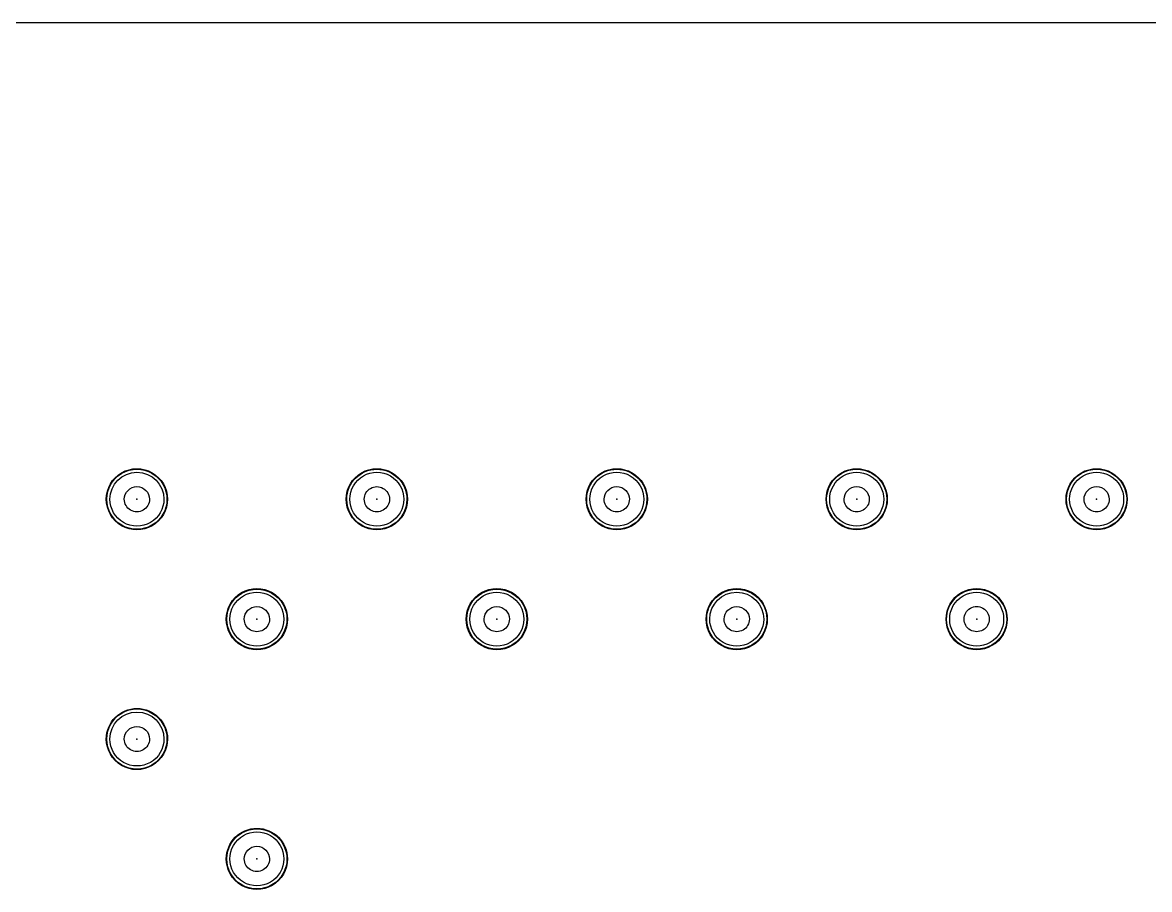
# Model space of a CAD drawing. Header units: millimetres. Extents: x 24815 to 37444, y -10619 to 6020.
# Drawn here: x 28012.44 to 28024.37, y 5900.27 to 5909.45 of the extents above; entities that cross this region are included whole.
import ezdxf

# ---------------------------------------------------------------- set-up
doc = ezdxf.new("R2010")
doc.units = ezdxf.units.MM

# ---------------------------------------------------------------- blocks, each defined once
blk = doc.blocks.new('A$C3CC6408C')
at = {"color": 2}
blk.add_line((-241.974, 0), (0, 0), dxfattribs=at)
at = {"color": 2, "extrusion": (0, 0, -1)}
for centre, major_axis, start_param, end_param in [((-161.364, -5.05), (-0.229, 0.229), 5.497787, 8.63938), ((-161.364, -5.05), (-0.229, 0.229), 5.497787, 8.63938), ((-161.364, -5.05), (-0.225, 0.225), 5.497787, 8.63938), ((-161.364, -5.05), (-0.225, 0.225), 5.497787, 8.63938), ((-161.364, -5.05), (0.202, 0.202), 3.926991, 7.068583), ((-161.364, -5.05), (0.202, 0.202), 3.926991, 7.068583), ((-161.364, -5.05), (0.202, 0.202), 3.926991, 7.068583), ((-161.364, -5.05), (0.202, 0.202), 3.926991, 7.068583), ((-161.364, -5.05), (0.202, 0.202), 3.926991, 7.068583), ((-161.364, -5.05), (0.202, 0.202), 3.926991, 7.068583), ((-161.364, -5.05), (0.202, 0.202), 3.926991, 7.068583), ((-161.364, -5.05), (0.202, 0.202), 3.926991, 7.068583), ((-161.364, -5.05), (0.202, 0.202), 3.926991, 7.068583), ((-161.364, -5.05), (0.202, 0.202), 3.926991, 7.068583), ((-161.364, -5.05), (0.202, 0.202), 3.926991, 7.068583), ((-158.824, -5.05), (-0.229, 0.229), 5.497787, 8.63938), ((-158.824, -5.05), (-0.229, 0.229), 5.497787, 8.63938), ((-158.824, -5.05), (0.225, 0.225), 3.926991, 7.068583), ((-158.824, -5.05), (0.225, 0.225), 3.926991, 7.068583), ((-158.824, -5.05), (-0.202, 0.202), 5.497787, 8.63938), ((-158.824, -5.05), (-0.202, 0.202), 5.497787, 8.63938), ((-158.824, -5.05), (-0.202, 0.202), 5.497787, 8.63938), ((-158.824, -5.05), (-0.202, 0.202), 5.497787, 8.63938), ((-158.824, -5.05), (-0.202, 0.202), 5.497787, 8.63938), ((-158.824, -5.05), (-0.202, 0.202), 5.497787, 8.63938), ((-158.824, -5.05), (-0.202, 0.202), 5.497787, 8.63938), ((-158.824, -5.05), (-0.202, 0.202), 5.497787, 8.63938), ((-158.824, -5.05), (-0.202, 0.202), 5.497787, 8.63938), ((-158.824, -5.05), (-0.202, 0.202), 5.497787, 8.63938), ((-158.824, -5.05), (-0.202, 0.202), 5.497787, 8.63938), ((-156.284, -5.05), (-0.229, 0.229), 5.497787, 8.63938), ((-156.284, -5.05), (-0.229, 0.229), 5.497787, 8.63938), ((-156.284, -5.05), (0.225, 0.225), 3.926991, 7.068583), ((-156.284, -5.05), (0.225, 0.225), 3.926991, 7.068583), ((-156.284, -5.05), (-0.202, 0.202), 5.497787, 8.63938), ((-156.284, -5.05), (-0.202, 0.202), 5.497787, 8.63938), ((-156.284, -5.05), (-0.202, 0.202), 5.497787, 8.63938), ((-156.284, -5.05), (-0.202, 0.202), 5.497787, 8.63938), ((-156.284, -5.05), (-0.202, 0.202), 5.497787, 8.63938), ((-156.284, -5.05), (-0.202, 0.202), 5.497787, 8.63938), ((-156.284, -5.05), (-0.202, 0.202), 5.497787, 8.63938), ((-156.284, -5.05), (-0.202, 0.202), 5.497787, 8.63938), ((-156.284, -5.05), (-0.202, 0.202), 5.497787, 8.63938), ((-156.284, -5.05), (-0.202, 0.202), 5.497787, 8.63938), ((-156.284, -5.05), (-0.202, 0.202), 5.497787, 8.63938), ((-153.744, -5.05), (-0.229, 0.229), 5.497787, 8.63938), ((-153.744, -5.05), (-0.229, 0.229), 5.497787, 8.63938), ((-153.744, -5.05), (-0.225, 0.225), 5.497787, 8.63938), ((-153.744, -5.05), (-0.225, 0.225), 5.497787, 8.63938), ((-153.744, -5.05), (-0.202, 0.202), 5.497787, 8.63938), ((-153.744, -5.05), (-0.202, 0.202), 5.497787, 8.63938), ((-153.744, -5.05), (-0.202, 0.202), 5.497787, 8.63938), ((-153.744, -5.05), (-0.202, 0.202), 5.497787, 8.63938), ((-153.744, -5.05), (-0.202, 0.202), 5.497787, 8.63938), ((-153.744, -5.05), (-0.202, 0.202), 5.497787, 8.63938), ((-153.744, -5.05), (-0.202, 0.202), 5.497787, 8.63938), ((-153.744, -5.05), (-0.202, 0.202), 5.497787, 8.63938), ((-153.744, -5.05), (-0.202, 0.202), 5.497787, 8.63938), ((-153.744, -5.05), (-0.202, 0.202), 5.497787, 8.63938), ((-153.744, -5.05), (-0.202, 0.202), 5.497787, 8.63938), ((-151.204, -5.05), (-0.229, 0.229), 5.497787, 8.63938), ((-151.204, -5.05), (-0.229, 0.229), 5.497787, 8.63938), ((-151.204, -5.05), (-0.225, 0.225), 5.497787, 8.63938), ((-151.204, -5.05), (-0.225, 0.225), 5.497787, 8.63938), ((-151.204, -5.05), (-0.202, 0.202), 5.497787, 8.63938), ((-151.204, -5.05), (-0.202, 0.202), 5.497787, 8.63938), ((-151.204, -5.05), (-0.202, 0.202), 5.497787, 8.63938), ((-151.204, -5.05), (-0.202, 0.202), 5.497787, 8.63938), ((-151.204, -5.05), (-0.202, 0.202), 5.497787, 8.63938), ((-151.204, -5.05), (-0.202, 0.202), 5.497787, 8.63938), ((-151.204, -5.05), (-0.202, 0.202), 5.497787, 8.63938), ((-151.204, -5.05), (-0.202, 0.202), 5.497787, 8.63938), ((-151.204, -5.05), (-0.202, 0.202), 5.497787, 8.63938), ((-151.204, -5.05), (-0.202, 0.202), 5.497787, 8.63938), ((-151.204, -5.05), (-0.202, 0.202), 5.497787, 8.63938), ((-161.364, -5.05), (0.0943, 0.0943), 3.926991, 7.068583), ((-161.364, -5.05), (0.0943, 0.0943), 3.926991, 7.068583), ((-158.824, -5.05), (-0.0943, 0.0943), 5.497787, 8.63938), ((-158.824, -5.05), (-0.0943, 0.0943), 5.497787, 8.63938), ((-156.284, -5.05), (0.0943, 0.0943), 3.926991, 7.068583), ((-156.284, -5.05), (0.0943, 0.0943), 3.926991, 7.068583), ((-153.744, -5.05), (0.0943, 0.0943), 3.926991, 7.068583), ((-153.744, -5.05), (0.0943, 0.0943), 3.926991, 7.068583), ((-151.204, -5.05), (0.0943, 0.0943), 3.926991, 7.068583), ((-151.204, -5.05), (0.0943, 0.0943), 3.926991, 7.068583), ((-161.364, -5.05), (0.229, 0.229), 0.785398, 3.926991), ((-161.364, -5.05), (0.229, 0.229), 0.785398, 3.926991), ((-161.364, -5.05), (0.225, 0.225), 0.785398, 3.926991), ((-161.364, -5.05), (0.225, 0.225), 0.785398, 3.926991), ((-161.364, -5.05), (0.202, 0.202), 0.785398, 3.926991), ((-161.364, -5.05), (0.202, 0.202), 0.785398, 3.926991), ((-161.364, -5.05), (0.202, 0.202), 0.785398, 3.926991), ((-161.364, -5.05), (0.202, 0.202), 0.785398, 3.926991), ((-161.364, -5.05), (0.202, 0.202), 0.785398, 3.926991), ((-161.364, -5.05), (0.202, 0.202), 0.785398, 3.926991), ((-161.364, -5.05), (0.202, 0.202), 0.785398, 3.926991), ((-161.364, -5.05), (0.202, 0.202), 0.785398, 3.926991), ((-161.364, -5.05), (0.202, 0.202), 0.785398, 3.926991), ((-161.364, -5.05), (0.202, 0.202), 0.785398, 3.926991), ((-161.364, -5.05), (0.202, 0.202), 0.785398, 3.926991), ((-161.364, -5.05), (-0.0943, 0.0943), 2.356194, 5.497787), ((-161.364, -5.05), (-0.0943, 0.0943), 2.356194, 5.497787), ((-158.824, -5.05), (0.229, 0.229), 0.785398, 3.926991), ((-158.824, -5.05), (0.229, 0.229), 0.785398, 3.926991), ((-158.824, -5.05), (0.225, 0.225), 0.785398, 3.926991), ((-158.824, -5.05), (0.225, 0.225), 0.785398, 3.926991), ((-158.824, -5.05), (0.202, 0.202), 0.785398, 3.926991), ((-158.824, -5.05), (0.202, 0.202), 0.785398, 3.926991), ((-158.824, -5.05), (0.202, 0.202), 0.785398, 3.926991), ((-158.824, -5.05), (0.202, 0.202), 0.785398, 3.926991), ((-158.824, -5.05), (0.202, 0.202), 0.785398, 3.926991), ((-158.824, -5.05), (0.202, 0.202), 0.785398, 3.926991), ((-158.824, -5.05), (0.202, 0.202), 0.785398, 3.926991), ((-158.824, -5.05), (0.202, 0.202), 0.785398, 3.926991), ((-158.824, -5.05), (0.202, 0.202), 0.785398, 3.926991), ((-158.824, -5.05), (0.202, 0.202), 0.785398, 3.926991), ((-158.824, -5.05), (0.202, 0.202), 0.785398, 3.926991), ((-158.824, -5.05), (0.0943, 0.0943), 0.785398, 3.926991), ((-158.824, -5.05), (0.0943, 0.0943), 0.785398, 3.926991), ((-156.284, -5.05), (0.229, 0.229), 0.785398, 3.926991), ((-156.284, -5.05), (0.229, 0.229), 0.785398, 3.926991), ((-156.284, -5.05), (-0.225, 0.225), 2.356194, 5.497787), ((-156.284, -5.05), (-0.225, 0.225), 2.356194, 5.497787), ((-156.284, -5.05), (-0.202, 0.202), 2.356194, 5.497787), ((-156.284, -5.05), (-0.202, 0.202), 2.356194, 5.497787), ((-156.284, -5.05), (-0.202, 0.202), 2.356194, 5.497787), ((-156.284, -5.05), (-0.202, 0.202), 2.356194, 5.497787), ((-156.284, -5.05), (-0.202, 0.202), 2.356194, 5.497787), ((-156.284, -5.05), (-0.202, 0.202), 2.356194, 5.497787), ((-156.284, -5.05), (-0.202, 0.202), 2.356194, 5.497787), ((-156.284, -5.05), (-0.202, 0.202), 2.356194, 5.497787), ((-156.284, -5.05), (-0.202, 0.202), 2.356194, 5.497787), ((-156.284, -5.05), (-0.202, 0.202), 2.356194, 5.497787), ((-156.284, -5.05), (-0.202, 0.202), 2.356194, 5.497787), ((-156.284, -5.05), (0.0943, 0.0943), 0.785398, 3.926991), ((-156.284, -5.05), (0.0943, 0.0943), 0.785398, 3.926991), ((-153.744, -5.05), (0.229, 0.229), 0.785398, 3.926991), ((-153.744, -5.05), (0.229, 0.229), 0.785398, 3.926991), ((-153.744, -5.05), (-0.225, 0.225), 2.356194, 5.497787), ((-153.744, -5.05), (-0.225, 0.225), 2.356194, 5.497787), ((-153.744, -5.05), (-0.202, 0.202), 2.356194, 5.497787), ((-153.744, -5.05), (-0.202, 0.202), 2.356194, 5.497787), ((-153.744, -5.05), (-0.202, 0.202), 2.356194, 5.497787), ((-153.744, -5.05), (-0.202, 0.202), 2.356194, 5.497787), ((-153.744, -5.05), (-0.202, 0.202), 2.356194, 5.497787), ((-153.744, -5.05), (-0.202, 0.202), 2.356194, 5.497787), ((-153.744, -5.05), (-0.202, 0.202), 2.356194, 5.497787), ((-153.744, -5.05), (-0.202, 0.202), 2.356194, 5.497787), ((-153.744, -5.05), (-0.202, 0.202), 2.356194, 5.497787), ((-153.744, -5.05), (-0.202, 0.202), 2.356194, 5.497787), ((-153.744, -5.05), (-0.202, 0.202), 2.356194, 5.497787), ((-153.744, -5.05), (0.0943, 0.0943), 0.785398, 3.926991), ((-153.744, -5.05), (0.0943, 0.0943), 0.785398, 3.926991), ((-151.204, -5.05), (0.229, 0.229), 0.785398, 3.926991), ((-151.204, -5.05), (0.229, 0.229), 0.785398, 3.926991), ((-151.204, -5.05), (0.225, 0.225), 0.785398, 3.926991), ((-151.204, -5.05), (0.225, 0.225), 0.785398, 3.926991), ((-151.204, -5.05), (0.202, 0.202), 0.785398, 3.926991), ((-151.204, -5.05), (0.202, 0.202), 0.785398, 3.926991), ((-151.204, -5.05), (0.202, 0.202), 0.785398, 3.926991), ((-151.204, -5.05), (0.202, 0.202), 0.785398, 3.926991), ((-151.204, -5.05), (0.202, 0.202), 0.785398, 3.926991), ((-151.204, -5.05), (0.202, 0.202), 0.785398, 3.926991), ((-151.204, -5.05), (0.202, 0.202), 0.785398, 3.926991), ((-151.204, -5.05), (0.202, 0.202), 0.785398, 3.926991), ((-151.204, -5.05), (0.202, 0.202), 0.785398, 3.926991), ((-151.204, -5.05), (0.202, 0.202), 0.785398, 3.926991), ((-151.204, -5.05), (0.202, 0.202), 0.785398, 3.926991), ((-151.204, -5.05), (0.0943, 0.0943), 0.785398, 3.926991), ((-151.204, -5.05), (0.0943, 0.0943), 0.785398, 3.926991), ((-160.094, -6.32), (-0.229, 0.229), 5.497787, 8.63938), ((-160.094, -6.32), (-0.229, 0.229), 5.497787, 8.63938), ((-160.094, -6.32), (-0.225, 0.225), 5.497787, 8.63938), ((-160.094, -6.32), (-0.225, 0.225), 5.497787, 8.63938), ((-160.094, -6.32), (-0.202, 0.202), 5.497787, 8.63938), ((-160.094, -6.32), (-0.202, 0.202), 5.497787, 8.63938), ((-160.094, -6.32), (-0.202, 0.202), 5.497787, 8.63938), ((-160.094, -6.32), (-0.202, 0.202), 5.497787, 8.63938), ((-160.094, -6.32), (-0.202, 0.202), 5.497787, 8.63938), ((-160.094, -6.32), (-0.202, 0.202), 5.497787, 8.63938), ((-160.094, -6.32), (-0.202, 0.202), 5.497787, 8.63938), ((-160.094, -6.32), (-0.202, 0.202), 5.497787, 8.63938), ((-160.094, -6.32), (-0.202, 0.202), 5.497787, 8.63938), ((-160.094, -6.32), (-0.202, 0.202), 5.497787, 8.63938), ((-160.094, -6.32), (-0.202, 0.202), 5.497787, 8.63938), ((-157.554, -6.32), (-0.229, 0.229), 5.497787, 8.63938), ((-157.554, -6.32), (-0.229, 0.229), 5.497787, 8.63938), ((-157.554, -6.32), (-0.225, 0.225), 5.497787, 8.63938), ((-157.554, -6.32), (-0.225, 0.225), 5.497787, 8.63938), ((-157.554, -6.32), (-0.202, 0.202), 5.497787, 8.63938), ((-157.554, -6.32), (-0.202, 0.202), 5.497787, 8.63938), ((-157.554, -6.32), (-0.202, 0.202), 5.497787, 8.63938), ((-157.554, -6.32), (-0.202, 0.202), 5.497787, 8.63938), ((-157.554, -6.32), (-0.202, 0.202), 5.497787, 8.63938), ((-157.554, -6.32), (-0.202, 0.202), 5.497787, 8.63938), ((-157.554, -6.32), (-0.202, 0.202), 5.497787, 8.63938), ((-157.554, -6.32), (-0.202, 0.202), 5.497787, 8.63938), ((-157.554, -6.32), (-0.202, 0.202), 5.497787, 8.63938), ((-157.554, -6.32), (-0.202, 0.202), 5.497787, 8.63938), ((-157.554, -6.32), (-0.202, 0.202), 5.497787, 8.63938), ((-155.014, -6.32), (-0.229, 0.229), 5.497787, 8.63938), ((-155.014, -6.32), (-0.229, 0.229), 5.497787, 8.63938), ((-155.014, -6.32), (-0.225, 0.225), 5.497787, 8.63938), ((-155.014, -6.32), (-0.225, 0.225), 5.497787, 8.63938), ((-155.014, -6.32), (0.202, 0.202), 3.926991, 7.068583), ((-155.014, -6.32), (0.202, 0.202), 3.926991, 7.068583), ((-155.014, -6.32), (0.202, 0.202), 3.926991, 7.068583), ((-155.014, -6.32), (0.202, 0.202), 3.926991, 7.068583), ((-155.014, -6.32), (0.202, 0.202), 3.926991, 7.068583), ((-155.014, -6.32), (0.202, 0.202), 3.926991, 7.068583), ((-155.014, -6.32), (0.202, 0.202), 3.926991, 7.068583), ((-155.014, -6.32), (0.202, 0.202), 3.926991, 7.068583), ((-155.014, -6.32), (0.202, 0.202), 3.926991, 7.068583), ((-155.014, -6.32), (0.202, 0.202), 3.926991, 7.068583), ((-155.014, -6.32), (0.202, 0.202), 3.926991, 7.068583), ((-152.474, -6.32), (-0.229, 0.229), 5.497787, 8.63938), ((-152.474, -6.32), (-0.229, 0.229), 5.497787, 8.63938), ((-152.474, -6.32), (0.225, 0.225), 3.926991, 7.068583), ((-152.474, -6.32), (0.225, 0.225), 3.926991, 7.068583), ((-152.474, -6.32), (-0.202, 0.202), 5.497787, 8.63938), ((-152.474, -6.32), (-0.202, 0.202), 5.497787, 8.63938), ((-152.474, -6.32), (-0.202, 0.202), 5.497787, 8.63938), ((-152.474, -6.32), (-0.202, 0.202), 5.497787, 8.63938), ((-152.474, -6.32), (-0.202, 0.202), 5.497787, 8.63938), ((-152.474, -6.32), (-0.202, 0.202), 5.497787, 8.63938), ((-152.474, -6.32), (-0.202, 0.202), 5.497787, 8.63938), ((-152.474, -6.32), (-0.202, 0.202), 5.497787, 8.63938), ((-152.474, -6.32), (-0.202, 0.202), 5.497787, 8.63938), ((-152.474, -6.32), (-0.202, 0.202), 5.497787, 8.63938), ((-152.474, -6.32), (-0.202, 0.202), 5.497787, 8.63938), ((-160.094, -6.32), (0.0943, 0.0943), 3.926991, 7.068583), ((-160.094, -6.32), (0.0943, 0.0943), 3.926991, 7.068583), ((-157.554, -6.32), (0.0943, 0.0943), 3.926991, 7.068583), ((-157.554, -6.32), (0.0943, 0.0943), 3.926991, 7.068583), ((-155.014, -6.32), (0.0943, 0.0943), 3.926991, 7.068583), ((-155.014, -6.32), (0.0943, 0.0943), 3.926991, 7.068583), ((-152.474, -6.32), (-0.0943, 0.0943), 5.497787, 8.63938), ((-152.474, -6.32), (-0.0943, 0.0943), 5.497787, 8.63938), ((-160.094, -6.32), (0.229, 0.229), 0.785398, 3.926991), ((-160.094, -6.32), (0.229, 0.229), 0.785398, 3.926991), ((-160.094, -6.32), (-0.225, 0.225), 2.356194, 5.497787), ((-160.094, -6.32), (-0.225, 0.225), 2.356194, 5.497787), ((-160.094, -6.32), (-0.202, 0.202), 2.356194, 5.497787), ((-160.094, -6.32), (-0.202, 0.202), 2.356194, 5.497787), ((-160.094, -6.32), (-0.202, 0.202), 2.356194, 5.497787), ((-160.094, -6.32), (-0.202, 0.202), 2.356194, 5.497787), ((-160.094, -6.32), (-0.202, 0.202), 2.356194, 5.497787), ((-160.094, -6.32), (-0.202, 0.202), 2.356194, 5.497787), ((-160.094, -6.32), (-0.202, 0.202), 2.356194, 5.497787), ((-160.094, -6.32), (-0.202, 0.202), 2.356194, 5.497787), ((-160.094, -6.32), (-0.202, 0.202), 2.356194, 5.497787), ((-160.094, -6.32), (-0.202, 0.202), 2.356194, 5.497787), ((-160.094, -6.32), (-0.202, 0.202), 2.356194, 5.497787), ((-160.094, -6.32), (0.0943, 0.0943), 0.785398, 3.926991), ((-160.094, -6.32), (0.0943, 0.0943), 0.785398, 3.926991), ((-157.554, -6.32), (0.229, 0.229), 0.785398, 3.926991), ((-157.554, -6.32), (0.229, 0.229), 0.785398, 3.926991), ((-157.554, -6.32), (0.225, 0.225), 0.785398, 3.926991), ((-157.554, -6.32), (0.225, 0.225), 0.785398, 3.926991), ((-157.554, -6.32), (0.202, 0.202), 0.785398, 3.926991), ((-157.554, -6.32), (0.202, 0.202), 0.785398, 3.926991), ((-157.554, -6.32), (0.202, 0.202), 0.785398, 3.926991), ((-157.554, -6.32), (0.202, 0.202), 0.785398, 3.926991), ((-157.554, -6.32), (0.202, 0.202), 0.785398, 3.926991), ((-157.554, -6.32), (0.202, 0.202), 0.785398, 3.926991), ((-157.554, -6.32), (0.202, 0.202), 0.785398, 3.926991), ((-157.554, -6.32), (0.202, 0.202), 0.785398, 3.926991), ((-157.554, -6.32), (0.202, 0.202), 0.785398, 3.926991), ((-157.554, -6.32), (0.202, 0.202), 0.785398, 3.926991), ((-157.554, -6.32), (0.202, 0.202), 0.785398, 3.926991), ((-157.554, -6.32), (0.0943, 0.0943), 0.785398, 3.926991), ((-157.554, -6.32), (0.0943, 0.0943), 0.785398, 3.926991), ((-155.014, -6.32), (0.229, 0.229), 0.785398, 3.926991), ((-155.014, -6.32), (0.229, 0.229), 0.785398, 3.926991), ((-155.014, -6.32), (0.225, 0.225), 0.785398, 3.926991), ((-155.014, -6.32), (0.225, 0.225), 0.785398, 3.926991), ((-155.014, -6.32), (0.202, 0.202), 0.785398, 3.926991), ((-155.014, -6.32), (0.202, 0.202), 0.785398, 3.926991), ((-155.014, -6.32), (0.202, 0.202), 0.785398, 3.926991), ((-155.014, -6.32), (0.202, 0.202), 0.785398, 3.926991), ((-155.014, -6.32), (0.202, 0.202), 0.785398, 3.926991), ((-155.014, -6.32), (0.202, 0.202), 0.785398, 3.926991), ((-155.014, -6.32), (0.202, 0.202), 0.785398, 3.926991), ((-155.014, -6.32), (0.202, 0.202), 0.785398, 3.926991), ((-155.014, -6.32), (0.202, 0.202), 0.785398, 3.926991), ((-155.014, -6.32), (0.202, 0.202), 0.785398, 3.926991), ((-155.014, -6.32), (0.202, 0.202), 0.785398, 3.926991), ((-155.014, -6.32), (-0.0943, 0.0943), 2.356194, 5.497787), ((-155.014, -6.32), (-0.0943, 0.0943), 2.356194, 5.497787), ((-152.474, -6.32), (0.229, 0.229), 0.785398, 3.926991), ((-152.474, -6.32), (0.229, 0.229), 0.785398, 3.926991), ((-152.474, -6.32), (0.225, 0.225), 0.785398, 3.926991), ((-152.474, -6.32), (0.225, 0.225), 0.785398, 3.926991), ((-152.474, -6.32), (0.202, 0.202), 0.785398, 3.926991), ((-152.474, -6.32), (0.202, 0.202), 0.785398, 3.926991), ((-152.474, -6.32), (0.202, 0.202), 0.785398, 3.926991), ((-152.474, -6.32), (0.202, 0.202), 0.785398, 3.926991), ((-152.474, -6.32), (0.202, 0.202), 0.785398, 3.926991), ((-152.474, -6.32), (0.202, 0.202), 0.785398, 3.926991), ((-152.474, -6.32), (0.202, 0.202), 0.785398, 3.926991), ((-152.474, -6.32), (0.202, 0.202), 0.785398, 3.926991), ((-152.474, -6.32), (0.202, 0.202), 0.785398, 3.926991), ((-152.474, -6.32), (0.202, 0.202), 0.785398, 3.926991), ((-152.474, -6.32), (0.202, 0.202), 0.785398, 3.926991), ((-152.474, -6.32), (0.0943, 0.0943), 0.785398, 3.926991), ((-152.474, -6.32), (0.0943, 0.0943), 0.785398, 3.926991), ((-161.364, -7.59), (0.229, 0.229), 3.926991, 7.068583), ((-161.364, -7.59), (0.229, 0.229), 3.926991, 7.068583), ((-161.364, -7.59), (-0.225, 0.225), 5.497787, 8.63938), ((-161.364, -7.59), (-0.225, 0.225), 5.497787, 8.63938), ((-161.364, -7.59), (0.202, 0.202), 3.926991, 7.068583), ((-161.364, -7.59), (0.202, 0.202), 3.926991, 7.068583), ((-161.364, -7.59), (0.202, 0.202), 3.926991, 7.068583), ((-161.364, -7.59), (0.202, 0.202), 3.926991, 7.068583), ((-161.364, -7.59), (0.202, 0.202), 3.926991, 7.068583), ((-161.364, -7.59), (0.202, 0.202), 3.926991, 7.068583), ((-161.364, -7.59), (0.202, 0.202), 3.926991, 7.068583), ((-161.364, -7.59), (0.202, 0.202), 3.926991, 7.068583), ((-161.364, -7.59), (0.202, 0.202), 3.926991, 7.068583), ((-161.364, -7.59), (0.202, 0.202), 3.926991, 7.068583), ((-161.364, -7.59), (0.202, 0.202), 3.926991, 7.068583), ((-161.364, -7.59), (0.0943, 0.0943), 3.926991, 7.068583), ((-161.364, -7.59), (0.0943, 0.0943), 3.926991, 7.068583), ((-161.364, -7.59), (0.229, 0.229), 0.785398, 3.926991), ((-161.364, -7.59), (0.229, 0.229), 0.785398, 3.926991), ((-161.364, -7.59), (0.225, 0.225), 0.785398, 3.926991), ((-161.364, -7.59), (0.225, 0.225), 0.785398, 3.926991), ((-161.364, -7.59), (0.202, 0.202), 0.785398, 3.926991), ((-161.364, -7.59), (0.202, 0.202), 0.785398, 3.926991), ((-161.364, -7.59), (0.202, 0.202), 0.785398, 3.926991), ((-161.364, -7.59), (0.202, 0.202), 0.785398, 3.926991), ((-161.364, -7.59), (0.202, 0.202), 0.785398, 3.926991), ((-161.364, -7.59), (0.202, 0.202), 0.785398, 3.926991), ((-161.364, -7.59), (0.202, 0.202), 0.785398, 3.926991), ((-161.364, -7.59), (0.202, 0.202), 0.785398, 3.926991), ((-161.364, -7.59), (0.202, 0.202), 0.785398, 3.926991), ((-161.364, -7.59), (0.202, 0.202), 0.785398, 3.926991), ((-161.364, -7.59), (0.202, 0.202), 0.785398, 3.926991), ((-161.364, -7.59), (-0.0943, 0.0943), 2.356194, 5.497787), ((-161.364, -7.59), (-0.0943, 0.0943), 2.356194, 5.497787), ((-160.094, -8.86), (0.229, 0.229), 3.926991, 7.068583), ((-160.094, -8.86), (0.229, 0.229), 3.926991, 7.068583), ((-160.094, -8.86), (-0.225, 0.225), 5.497787, 8.63938), ((-160.094, -8.86), (-0.225, 0.225), 5.497787, 8.63938), ((-160.094, -8.86), (-0.202, 0.202), 5.497787, 8.63938), ((-160.094, -8.86), (-0.202, 0.202), 5.497787, 8.63938), ((-160.094, -8.86), (-0.202, 0.202), 5.497787, 8.63938), ((-160.094, -8.86), (-0.202, 0.202), 5.497787, 8.63938), ((-160.094, -8.86), (-0.202, 0.202), 5.497787, 8.63938), ((-160.094, -8.86), (-0.202, 0.202), 5.497787, 8.63938), ((-160.094, -8.86), (-0.202, 0.202), 5.497787, 8.63938), ((-160.094, -8.86), (-0.202, 0.202), 5.497787, 8.63938), ((-160.094, -8.86), (-0.202, 0.202), 5.497787, 8.63938), ((-160.094, -8.86), (-0.202, 0.202), 5.497787, 8.63938), ((-160.094, -8.86), (-0.202, 0.202), 5.497787, 8.63938), ((-160.094, -8.86), (0.0943, 0.0943), 3.926991, 7.068583), ((-160.094, -8.86), (0.0943, 0.0943), 3.926991, 7.068583), ((-160.094, -8.86), (-0.229, 0.229), 2.356194, 5.497787), ((-160.094, -8.86), (-0.229, 0.229), 2.356194, 5.497787), ((-160.094, -8.86), (-0.225, 0.225), 2.356194, 5.497787), ((-160.094, -8.86), (-0.225, 0.225), 2.356194, 5.497787), ((-160.094, -8.86), (-0.202, 0.202), 2.356194, 5.497787), ((-160.094, -8.86), (-0.202, 0.202), 2.356194, 5.497787), ((-160.094, -8.86), (-0.202, 0.202), 2.356194, 5.497787), ((-160.094, -8.86), (-0.202, 0.202), 2.356194, 5.497787), ((-160.094, -8.86), (-0.202, 0.202), 2.356194, 5.497787), ((-160.094, -8.86), (-0.202, 0.202), 2.356194, 5.497787), ((-160.094, -8.86), (-0.202, 0.202), 2.356194, 5.497787), ((-160.094, -8.86), (-0.202, 0.202), 2.356194, 5.497787), ((-160.094, -8.86), (-0.202, 0.202), 2.356194, 5.497787), ((-160.094, -8.86), (-0.202, 0.202), 2.356194, 5.497787), ((-160.094, -8.86), (-0.202, 0.202), 2.356194, 5.497787), ((-160.094, -8.86), (0.0943, 0.0943), 0.785398, 3.926991), ((-160.094, -8.86), (0.0943, 0.0943), 0.785398, 3.926991)]:
    blk.add_ellipse(centre, major_axis=major_axis, ratio=1, start_param=start_param, end_param=end_param, dxfattribs=at)
at = {"color": 2}
for p in [(-161.364, -5.05), (-158.824, -5.05), (-156.284, -5.05), (-153.744, -5.05), (-151.204, -5.05), (-160.094, -6.32), (-157.554, -6.32), (-155.014, -6.32), (-152.474, -6.32), (-161.364, -7.59), (-160.094, -8.86)]:
    blk.add_point(p, dxfattribs=at)

msp = doc.modelspace()

# ---------------------------------------------------------------- block references
msp.add_blockref('A$C3CC6408C', (28175.01663, 5909.45129))

doc.saveas('drawing.dxf')
